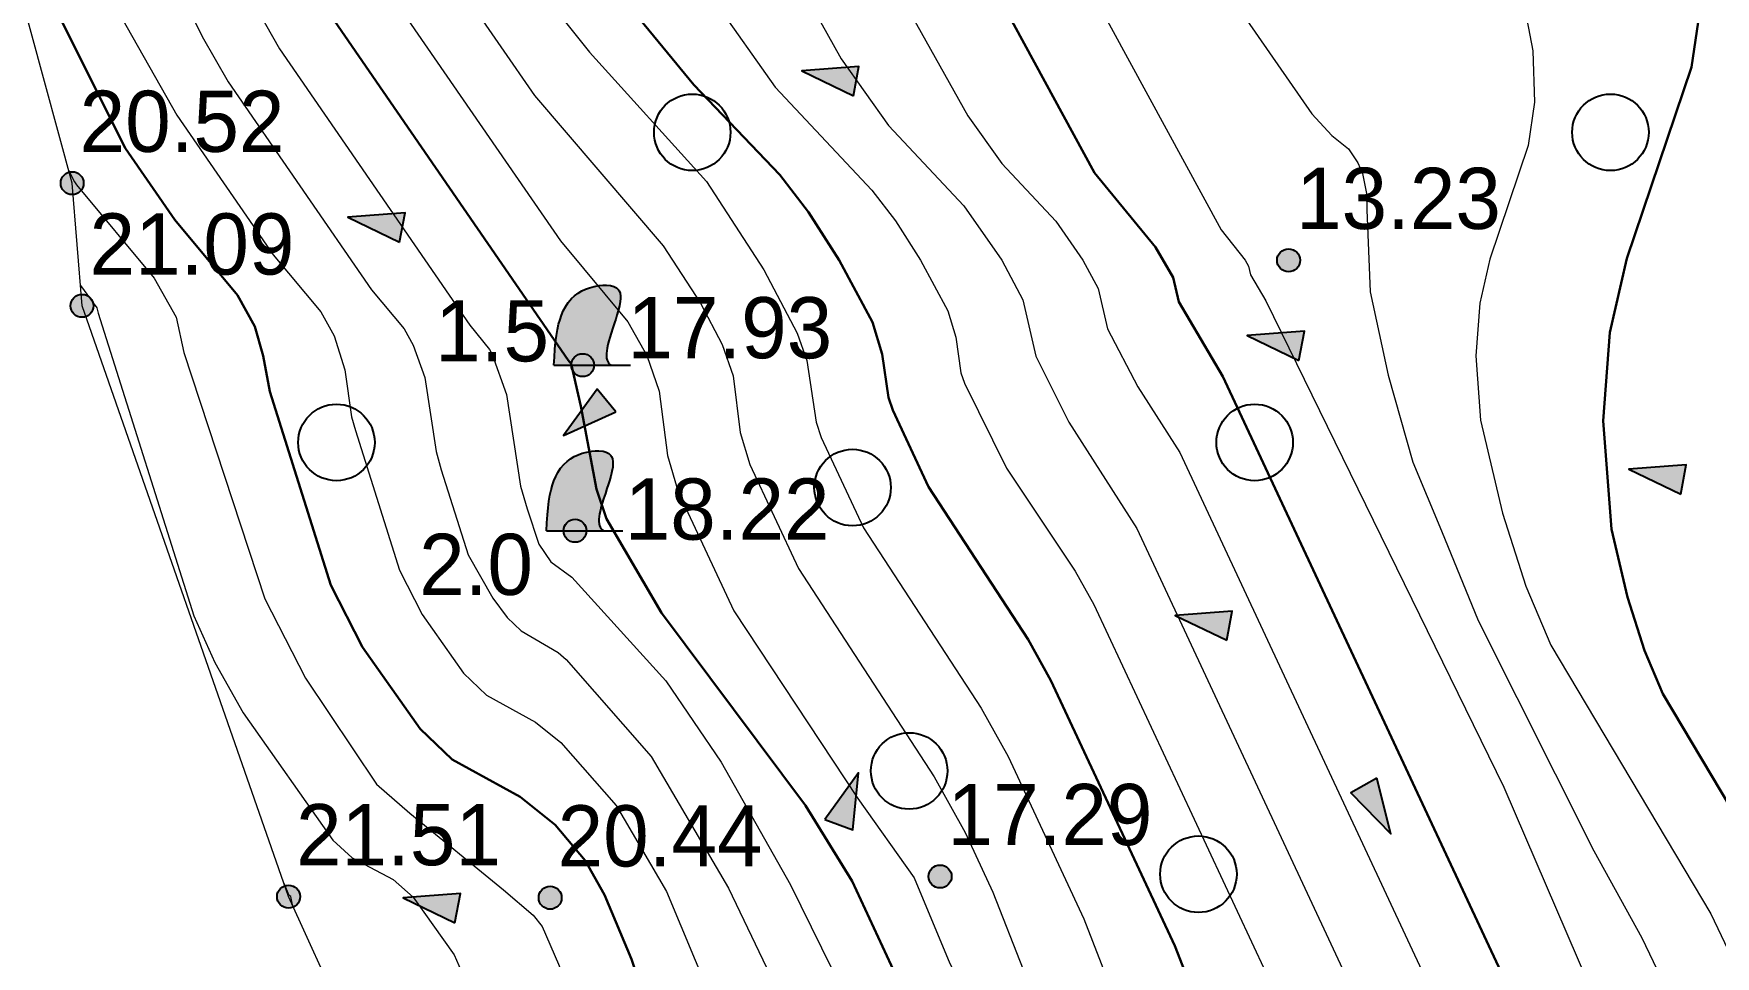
# Model space of a CAD drawing. Header units: feet. Extents: x 4395049 to 4395355, y 4911947 to 4912105.
# Drawn here: x 4395284.04 to 4395306.02, y 4912001.28 to 4912013.35 of the extents above; entities that cross this region are included whole.
import ezdxf
from ezdxf.enums import TextEntityAlignment as Align

# ---------------------------------------------------------------- set-up
doc = ezdxf.new("R2010")
doc.units = ezdxf.units.FT
doc.header["$MEASUREMENT"] = 0
doc.layers.get('0').update_dxf_attribs({"color": 10, "linetype": 'CONTINUOUS', "lineweight": 0})
for name, color, linetype in [('12_Рельеф', 7, 'CONTINUOUS'), ('13_Растительность', 7, 'CONTINUOUS'), ('14_Ограждения', 7, 'CONTINUOUS'), ('19_Горизонтали', 7, 'CONTINUOUS'), ('61_Отметки высоты поверхности', 7, 'CONTINUOUS')]:
    doc.layers.add(name, color=color, linetype=linetype)
doc.styles.add('LIKE11', font='bm431.shx')
doc.styles.add('LIKE17', font='d431.shx')
doc.linetypes.add('g5_476_3', pattern='A,1.25,[30,GUGK_2005.shx,S=1,R=0,X=0,Y=0],2.5,[30,GUGK_2005.shx,S=1,R=180,X=0,Y=0],1.25', length=5)

# ---------------------------------------------------------------- blocks, each defined once
blk = doc.blocks.new('g5_346')
blk.add_hatch(color=0).paths.add_polyline_path([(-0.375, 0), (-0.369, 0.104), (-0.361, 0.21), (-0.353, 0.299), (-0.341, 0.389), (-0.328, 0.465), (-0.313, 0.536), (-0.295, 0.599), (-0.276, 0.655), (-0.253, 0.71), (-0.224, 0.764), (-0.188, 0.818), (-0.144, 0.87), (-0.104, 0.907), (-0.06, 0.94), (-0.01, 0.971), (0.039, 0.993), (0.092, 1.013), (0.153, 1.029), (0.218, 1.041), (0.265, 1.046), (0.312, 1.046), (0.366, 1.041), (0.408, 1.029), (0.443, 1.011), (0.469, 0.986), (0.478, 0.971), (0.49, 0.941), (0.495, 0.904), (0.496, 0.872), (0.492, 0.833), (0.482, 0.774), (0.466, 0.712), (0.449, 0.654), (0.432, 0.601), (0.417, 0.553), (0.396, 0.489), (0.372, 0.417), (0.356, 0.362), (0.343, 0.318), (0.331, 0.269), (0.321, 0.221), (0.316, 0.188), (0.313, 0.153), (0.312, 0.121), (0.314, 0.093), (0.32, 0.067), (0.328, 0.047), (0.338, 0.029), (0.352, 0.015), (0.368, 0.004), (0.375, 0)])
at = {"color": 0}
for points in [[(-0.375, 0), (-0.369, 0.104), (-0.361, 0.21), (-0.353, 0.299), (-0.341, 0.389), (-0.328, 0.465), (-0.313, 0.536), (-0.295, 0.599), (-0.276, 0.655), (-0.253, 0.71), (-0.224, 0.764), (-0.188, 0.818), (-0.144, 0.87), (-0.104, 0.907), (-0.06, 0.94), (-0.01, 0.971), (0.039, 0.993), (0.092, 1.013), (0.153, 1.029), (0.218, 1.041), (0.265, 1.046), (0.312, 1.046), (0.366, 1.041), (0.408, 1.029), (0.443, 1.011), (0.469, 0.986), (0.478, 0.971), (0.49, 0.941), (0.495, 0.904), (0.496, 0.872), (0.492, 0.833), (0.482, 0.774), (0.466, 0.712), (0.449, 0.654), (0.432, 0.601), (0.417, 0.553), (0.396, 0.489), (0.372, 0.417), (0.356, 0.362), (0.343, 0.318), (0.331, 0.269), (0.321, 0.221), (0.316, 0.188), (0.313, 0.153), (0.312, 0.121), (0.314, 0.093), (0.32, 0.067), (0.328, 0.047), (0.338, 0.029), (0.352, 0.015), (0.368, 0.004), (0.375, 0)], [(-0.375, 0), (0.375, 0)], [(0.375, 0), (0.625, 0)]]:
    blk.add_lwpolyline(points, dxfattribs=at)
blk = doc.blocks.new('g5_368')
at = {"color": 92}
blk.add_circle((0, 0), 0.5, dxfattribs=at)
blk = doc.blocks.new('g5_348a')
blk.add_hatch(color=0).paths.add_polyline_path([(0.75, 0), (0.649, 0.375), (0, 0)])
at = {"color": 0}
blk.add_lwpolyline([(0.75, 0), (0.649, 0.375), (0, 0)], close=True, dxfattribs=at)
blk = doc.blocks.new('g5_330')
blk.add_hatch(color=0).paths.add_polyline_path([(-0.15, 0, 1), (0.15, 0, 1)])
at = {"color": 0}
blk.add_circle((0, 0), 0.15, dxfattribs=at)

msp = doc.modelspace()

# ---------------------------------------------------------------- linework, layer by layer
at = {"layer": '14_Ограждения', "color": 7, "linetype": 'g5_476_3', "lineweight": 20, "flags": 128}
msp.add_lwpolyline([(4395289.502, 4911997.385), (4395287.374, 4912002.062), (4395284.675, 4912009.786), (4395284.546, 4912011.39), (4395282.934, 4912017.306), (4395280.91, 4912021.451)], dxfattribs=at)
at = {"layer": '19_Горизонтали', "color": 32, "linetype": 'Continuous', "lineweight": 30, "flags": 128}
for points, elevation in [([(4395283.626, 4912023.809), (4395284.406, 4912022.396), (4395284.584, 4912021.939), (4395285.488, 4912018.716), (4395286.648, 4912016.129), (4395287.926, 4912013.582), (4395291.03, 4912009.077), (4395291.066, 4912009.028), (4395291.192, 4912008.473), (4395291.4, 4912007.387), (4395291.531, 4912007.001), (4395292.249, 4912005.774), (4395294.132, 4912003.252), (4395294.741, 4912002.262), (4395295.533, 4912000.557), (4395296.324, 4911998.469), (4395296.594, 4911997.911), (4395296.623, 4911997.807), (4395296.628, 4911997.643), (4395296.565, 4911997.331)], 18), ([(4395283.445, 4912015.429), (4395285.245, 4912011.844), (4395285.888, 4912010.911), (4395286.707, 4912009.927), (4395286.935, 4912009.518), (4395287.044, 4912009.134), (4395287.128, 4912008.666), (4395287.927, 4912006.132), (4395288.342, 4912005.322), (4395289.092, 4912004.257), (4395289.512, 4912003.855), (4395290.402, 4912003.367), (4395290.857, 4912002.999), (4395291.249, 4912002.534), (4395291.505, 4912002.086), (4395291.857, 4912001.244), (4395292.603, 4911999.044), (4395292.872, 4911997.708), (4395292.874, 4911997.64), (4395292.85, 4911997.523)], 20), ([(4395295.932, 4912015.159), (4395297.907, 4912011.524), (4395298.706, 4912010.555), (4395298.937, 4912010.158), (4395299.011, 4912009.838), (4395299.583, 4912008.86), (4395303.714, 4912000.018), (4395304.042, 4911999.173)], 14), ([(4395291.798, 4912013.736), (4395292.67, 4912012.675), (4395293.794, 4912011.499), (4395294.171, 4912011.009), (4395294.571, 4912010.385), (4395295.005, 4912009.573), (4395295.133, 4912009.156), (4395295.214, 4912008.587), (4395295.271, 4912008.42), (4395295.738, 4912007.42), (4395297.04, 4912005.423), (4395297.338, 4912004.888), (4395298.958, 4912001.42), (4395300.375, 4911997.769)], 16), ([(4395305.848, 4912013.854), (4395305.708, 4912012.905), (4395304.862, 4912010.403), (4395304.642, 4912009.438), (4395304.556, 4912008.283), (4395304.664, 4912006.865), (4395304.874, 4912005.977), (4395305.096, 4912005.278), (4395305.334, 4912004.715), (4395306.862, 4912002.146), (4395307.258, 4912001.318), (4395307.261, 4912001.312)], 12)]:
    msp.add_lwpolyline(points, dxfattribs=dict(at, elevation=elevation))
at = {"layer": '19_Горизонтали', "color": 32, "linetype": 'Continuous', "lineweight": 20, "flags": 128}
for points, elevation in [([(4395284.016, 4912020.064), (4395284.08, 4912019.833), (4395285.591, 4912016.464), (4395286.98, 4912013.629), (4395287.256, 4912013.147), (4395289.744, 4912009.535), (4395290, 4912009.214), (4395290.034, 4912009.15), (4395290.221, 4912008.626), (4395290.406, 4912007.429), (4395290.492, 4912007.131), (4395290.645, 4912006.672), (4395290.8, 4912006.438), (4395291.077, 4912006.24), (4395292.306, 4912004.883), (4395293.029, 4912003.818), (4395293.932, 4912002.218), (4395294.746, 4912000.567), (4395295.479, 4911998.51), (4395295.685, 4911997.795), (4395295.69, 4911997.642), (4395295.636, 4911997.379)], 18.5), ([(4395283.579, 4912018.93), (4395284.534, 4912016.799), (4395286.245, 4912013.306), (4395286.586, 4912012.713), (4395288.459, 4912009.994), (4395288.883, 4912009.485), (4395289.001, 4912009.273), (4395289.153, 4912008.85), (4395289.302, 4912007.883), (4395289.37, 4912007.643), (4395289.72, 4912006.532), (4395290.043, 4912005.965), (4395290.231, 4912005.711), (4395290.415, 4912005.535), (4395290.898, 4912005.254), (4395291.004, 4912005.16), (4395292.111, 4912003.895), (4395293.123, 4912002.174), (4395293.819, 4912000.715), (4395294.272, 4911999.421), (4395294.661, 4911998.223), (4395294.747, 4911997.766), (4395294.751, 4911997.642), (4395294.707, 4911997.427)], 19), ([(4395283.478, 4912017.134), (4395285.192, 4912013.556), (4395285.916, 4912012.278), (4395287.173, 4912010.452), (4395287.795, 4912009.706), (4395287.968, 4912009.395), (4395288.111, 4912008.949), (4395288.197, 4912008.337), (4395288.249, 4912008.154), (4395288.824, 4912006.332), (4395289.122, 4912005.75), (4395289.661, 4912004.984), (4395289.963, 4912004.695), (4395290.603, 4912004.344), (4395290.931, 4912004.079), (4395291.654, 4912003.254), (4395292.314, 4912002.13), (4395293.064, 4912000.333), (4395293.612, 4911998.718), (4395293.809, 4911997.737), (4395293.812, 4911997.641), (4395293.779, 4911997.475)], 19.5), ([(4395298.051, 4912016.187), (4395300.747, 4912012.298), (4395301.01, 4912012.015), (4395301.225, 4912011.84), (4395301.35, 4912011.656), (4395301.41, 4912011.517), (4395301.461, 4912011.254), (4395301.468, 4912011.04), (4395301.509, 4912009.967), (4395301.747, 4912008.881), (4395302.069, 4912007.743), (4395302.443, 4912006.843), (4395302.919, 4912005.672), (4395304.432, 4912002.66), (4395305.06, 4912001.524), (4395305.748, 4912000.086), (4395305.752, 4912000.075)], 13), ([(4395297.166, 4912015.188), (4395299.562, 4912010.778), (4395299.878, 4912010.382), (4395299.92, 4912010.304), (4395299.946, 4912010.193), (4395300.144, 4912009.853), (4395303.255, 4912003.493), (4395304.904, 4911999.668), (4395304.959, 4911999.524)], 13.5), ([(4395293.619, 4912014.766), (4395294.598, 4912013.014), (4395295.215, 4912012.145), (4395296.198, 4912011.095), (4395296.694, 4912010.384), (4395296.971, 4912009.865), (4395297.141, 4912009.129), (4395297.57, 4912008.265), (4395298.46, 4912006.874), (4395301.336, 4912000.719), (4395302.209, 4911998.471)], 15), ([(4395294.91, 4912014.672), (4395296.253, 4912012.269), (4395296.695, 4912011.645), (4395297.4, 4912010.893), (4395297.755, 4912010.383), (4395297.954, 4912010.012), (4395298.076, 4912009.484), (4395298.474, 4912008.726), (4395299.022, 4912007.867), (4395302.525, 4912000.369), (4395303.125, 4911998.822)], 14.5), ([(4395289.267, 4912014.451), (4395290.588, 4912012.534), (4395292.268, 4912010.569), (4395292.757, 4912009.819), (4395293.04, 4912009.281), (4395293.183, 4912008.872), (4395293.277, 4912008.128), (4395293.401, 4912007.71), (4395294.037, 4912006.35), (4395295.81, 4912003.63), (4395296.215, 4912002.902), (4395296.58, 4912002.121), (4395296.974, 4912001.107), (4395298.062, 4911999.017), (4395298.353, 4911998.253), (4395298.503, 4911997.719), (4395298.505, 4911997.645), (4395298.452, 4911997.381)], 17), ([(4395290.249, 4912014.433), (4395291.306, 4912013.102), (4395292.835, 4912011.41), (4395293.587, 4912010.255), (4395294.022, 4912009.427), (4395294.146, 4912009.072), (4395294.269, 4912008.263), (4395294.336, 4912008.065), (4395294.888, 4912006.885), (4395296.425, 4912004.526), (4395296.777, 4912003.895), (4395297.769, 4912001.771), (4395298.84, 4911999.009), (4395299.327, 4911998.052), (4395299.443, 4911997.675), (4395299.444, 4911997.646), (4395299.423, 4911997.542)], 16.5), ([(4395288.596, 4912014.017), (4395290.927, 4912010.634), (4395291.81, 4912009.576), (4395292.057, 4912009.135), (4395292.219, 4912008.672), (4395292.326, 4912007.828), (4395292.466, 4912007.356), (4395293.194, 4912005.797), (4395294.814, 4912003.344), (4395295.55, 4912002.307), (4395296.018, 4912001.186), (4395297.122, 4911999.076), (4395297.412, 4911998.303), (4395297.563, 4911997.763), (4395297.567, 4911997.644), (4395297.493, 4911997.283)], 17.5), ([(4395303.477, 4912013.943), (4395303.637, 4912013.119), (4395303.658, 4912012.447), (4395303.575, 4912011.882), (4395303.072, 4912010.395), (4395302.941, 4912009.82), (4395302.889, 4912009.133), (4395302.953, 4912008.29), (4395303.241, 4912007.075), (4395303.545, 4912006.119), (4395303.87, 4912005.35), (4395305.961, 4912001.835), (4395306.503, 4912000.702), (4395306.507, 4912000.694)], 12.5), ([(4395292.943, 4912013.76), (4395293.735, 4912012.644), (4395294.996, 4912011.297), (4395295.305, 4912010.896), (4395295.632, 4912010.384), (4395295.988, 4912009.719), (4395296.093, 4912009.378), (4395296.159, 4912008.912), (4395296.206, 4912008.774), (4395296.756, 4912007.665), (4395297.655, 4912006.319), (4395297.899, 4912005.881), (4395300.147, 4912001.07), (4395301.292, 4911998.12)], 15.5), ([(4395284.499, 4912011.56), (4395284.575, 4912011.409), (4395284.602, 4912011.37), (4395285.619, 4912010.149), (4395285.903, 4912009.64), (4395286.007, 4912009.177), (4395287.064, 4912005.956), (4395287.595, 4912004.919), (4395288.523, 4912003.53), (4395288.957, 4912003.155), (4395290.182, 4912002.152), (4395290.572, 4912001.818), (4395290.689, 4912001.671), (4395290.904, 4912001.18), (4395291.146, 4912000.586), (4395291.647, 4911998.754), (4395291.934, 4911997.678), (4395291.935, 4911997.639), (4395291.922, 4911997.571)], 20.5), ([(4395284.654, 4912010.05), (4395284.87, 4912009.762), (4395284.886, 4912009.689), (4395286.134, 4912005.731), (4395286.411, 4912005.125), (4395286.782, 4912004.466), (4395287.953, 4912002.802), (4395288.206, 4912002.567), (4395288.743, 4912002.284), (4395289.003, 4912002.055), (4395289.54, 4912001.3), (4395290.18, 4911999.837), (4395290.673, 4911998.777), (4395290.966, 4911997.822), (4395290.996, 4911997.649), (4395290.997, 4911997.638), (4395290.993, 4911997.619)], 21), ([(4395287.432, 4912001.933), (4395287.403, 4912002.062), (4395287.384, 4912002.075), (4395287.315, 4912002.232)], 21.5)]:
    msp.add_lwpolyline(points, dxfattribs=dict(at, elevation=elevation))

# ---------------------------------------------------------------- block references
at = {"layer": '12_Рельеф', "color": 7, "lineweight": 20}
for p, rotation in [((4395294.081, 4912012.857), 334.2798211696657), ((4395288.149, 4912010.946), 334.2798211696657), ((4395299.902, 4912009.398), 334.2798211696657), ((4395290.969, 4912008.09), 24.27982116966568), ((4395304.892, 4912007.649), 334.2798211696657), ((4395298.96, 4912005.739), 334.2798211696657), ((4395294.822, 4912003.681), 234.2798211696657), ((4395301.78, 4912002.882), 104.2798211696657), ((4395288.873, 4912002.045), 334.2798211696657)]:
    msp.add_blockref('g5_348a', p, dxfattribs=dict(at, rotation=rotation))
at = {"layer": '12_Рельеф', "color": 7, "linetype": 'Continuous', "lineweight": 20}
for p in [(4395291.217, 4912009.01, 17.927), (4395291.118, 4912006.845, 18.22)]:
    msp.add_blockref('g5_346', p, dxfattribs=at)
at = {"layer": '13_Растительность', "color": 7, "linetype": 'Continuous', "lineweight": 20}
for p in [(4395292.65, 4912012.055), (4395304.65, 4912012.055), (4395288, 4912008), (4395300, 4912008), (4395294.745, 4912007.41), (4395295.485, 4912003.705), (4395299.265, 4912002.355)]:
    msp.add_blockref('g5_368', p, dxfattribs=at)
at = {"layer": '61_Отметки высоты поверхности', "color": 7, "linetype": 'Continuous', "lineweight": 20}
for p in [(4395284.546, 4912011.39, 20.522), (4395300.443, 4912010.382, 13.234), (4395284.675, 4912009.786, 21.094), (4395291.217, 4912009.01, 17.927), (4395291.118, 4912006.845, 18.22), (4395295.889, 4912002.325, 17.29), (4395287.374, 4912002.062, 21.509), (4395290.793, 4912002.047, 20.44)]:
    msp.add_blockref('g5_330', p, dxfattribs=at)

# ---------------------------------------------------------------- texts
at = {"layer": '12_Рельеф', "color": 7, "lineweight": 5, "style": 'LIKE11'}
for s, p in [('1.5', (4395289.291, 4912009.46, 17.927)), ('2.0', (4395289.081, 4912006.406, 18.22))]:
    msp.add_text(s, height=0.8, dxfattribs=at).set_placement(p, align=Align.MIDDLE_LEFT)
at = {"layer": '61_Отметки высоты поверхности', "color": 7, "lineweight": 5, "style": 'LIKE17'}
for s, p in [('20.52', (4395284.644, 4912012.199, 20.522)), ('13.23', (4395300.541, 4912011.191, 13.234)), ('21.09', (4395284.773, 4912010.595, 21.094)), ('17.93', (4395291.802, 4912009.5, 17.927)), ('18.22', (4395291.767, 4912007.129, 18.22)), ('17.29', (4395295.987, 4912003.135, 17.29)), ('21.51', (4395287.472, 4912002.872, 21.509)), ('20.44', (4395290.891, 4912002.856, 20.44))]:
    msp.add_text(s, height=0.8, dxfattribs=at).set_placement(p, align=Align.MIDDLE_LEFT)

doc.saveas('drawing.dxf')
